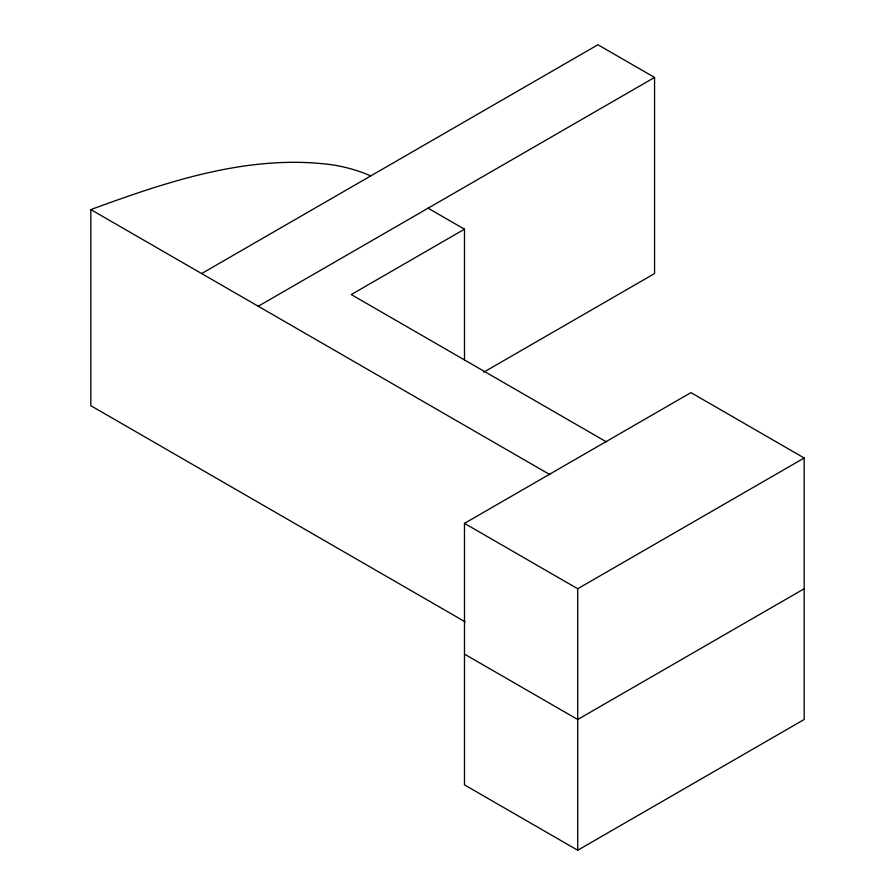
<?xml version="1.0" encoding="UTF-8"?>
<svg xmlns="http://www.w3.org/2000/svg" width="895" height="895" viewBox="0 0 895 895"><rect width="100%" height="100%" fill="white"/><g stroke="black" fill="none" stroke-linecap="round" stroke-linejoin="round"><path stroke-width="1.34" d="M201.632 273.557L597.938 44.75L654.558 77.44L654.558 273.557L483.803 372.152M258.252 306.247L654.558 77.44M464.483 359.947L464.483 229.198L351.254 294.567L606.508 441.94M464.483 523.374L690.951 392.625L804.18 458.005L804.18 719.502L577.711 850.25L464.483 784.881L464.483 523.374L577.711 588.753L804.18 458.005M804.18 588.753L577.711 719.502L464.483 654.122M465.176 621.835L90.82 405.703L90.82 209.587C167.947 181.349 250.399 153.381 333.645 165.027A113.005 65.245 0 0 1 370.754 175.923M428.09 208.188L464.483 229.198M90.82 209.587L549.888 474.618M577.711 588.753L577.711 850.25"/></g></svg>
